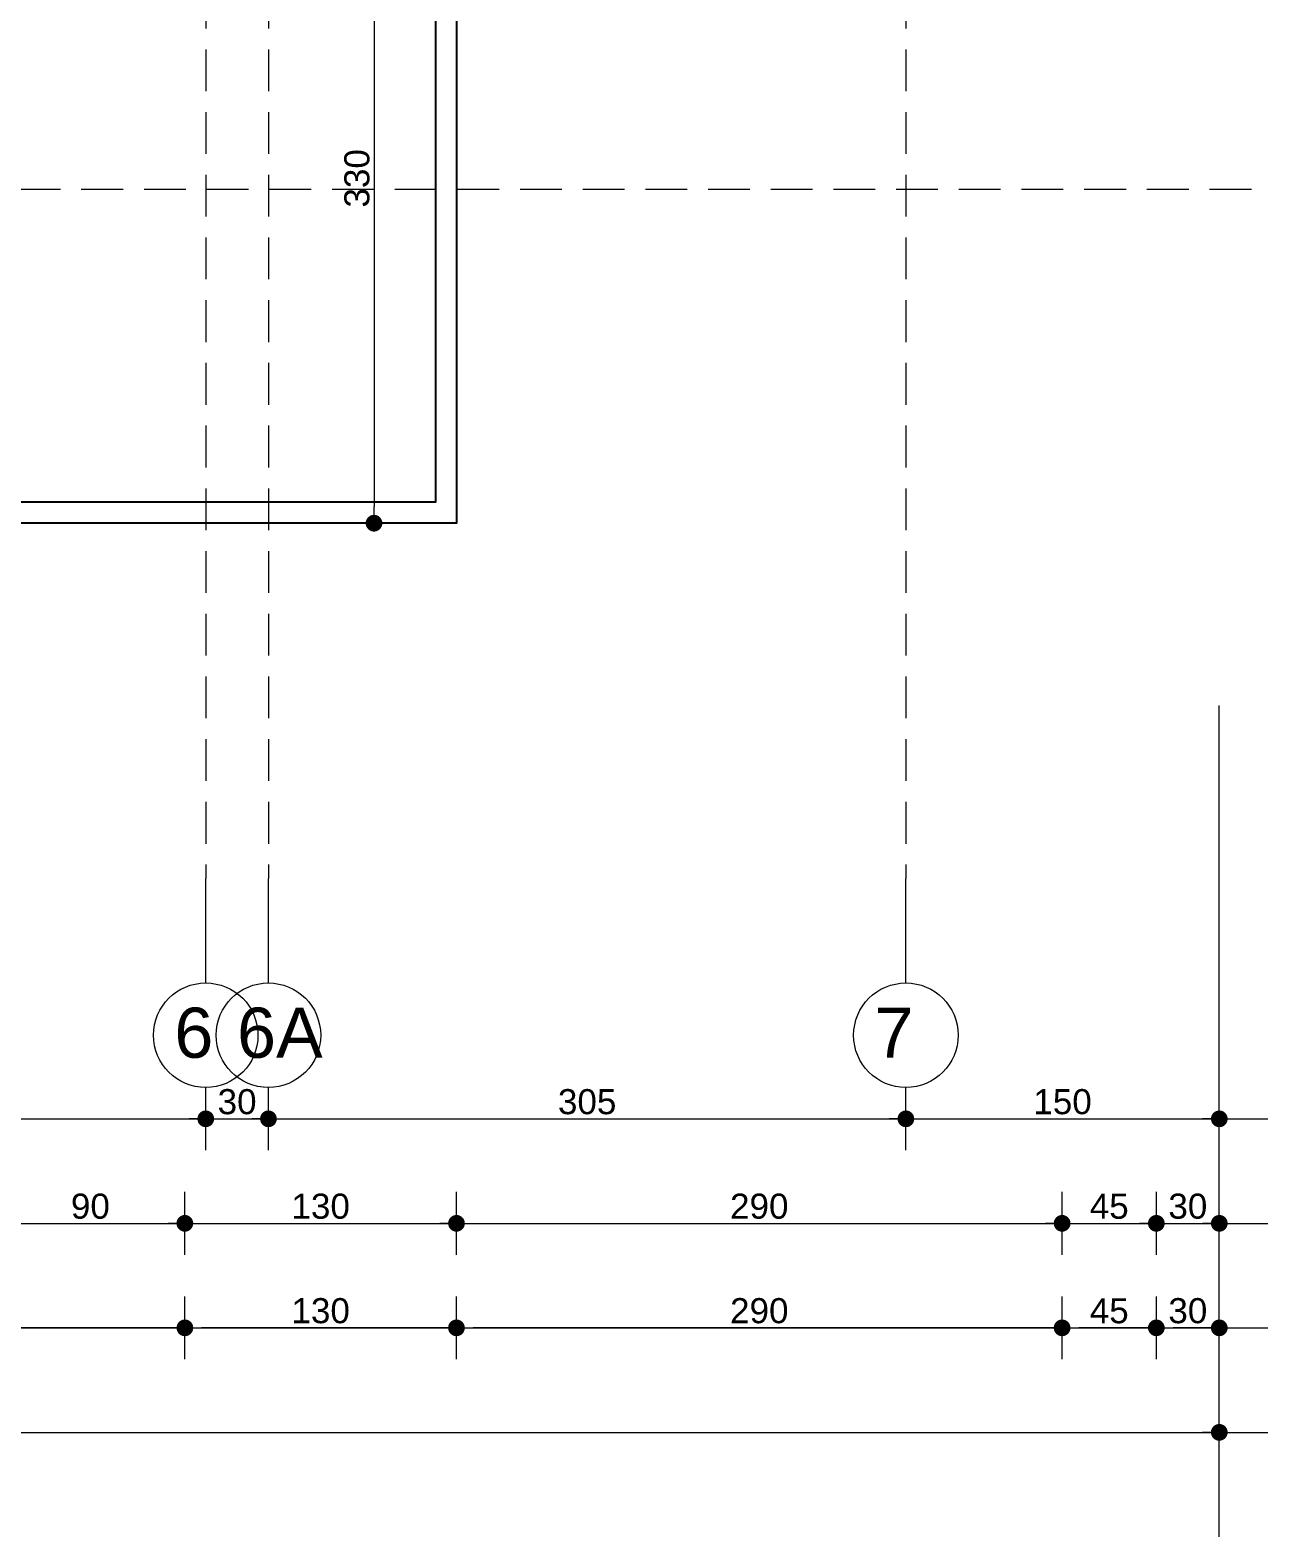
# Model space of a CAD drawing. Header units: millimetres. Extents: x 38129 to 72024, y -56282 to 16512.
# Drawn here: x 58164 to 58752, y -45595 to -44875 of the extents above; entities that cross this region are included whole.
import ezdxf

# ---------------------------------------------------------------- set-up
doc = ezdxf.new("R2010")
doc.units = ezdxf.units.MM
doc.linetypes.add('HIDDEN', pattern=[0.375, 0.25, -0.125])
for name, color, linetype, lineweight in [('AKS', 55, 'HIDDEN', 0), ('DIŞÖLÇÜ', 37, 'Continuous', 0), ('ölçü İÇ', 31, 'Continuous', 0)]:
    doc.layers.add(name, color=color, linetype=linetype, lineweight=lineweight)
doc.layers.add('balkon', color=171, linetype='Continuous')
doc.styles.add('icdisolcu_yazi', font='arial.ttf')
doc.styles.get("Standard").update_dxf_attribs({"font": 'arial.ttf'})
doc.dimstyles.new('İç Ölçü', dxfattribs={"dimtxt": 12, "dimasz": 8, "dimexe": 5, "dimexo": 0, "dimgap": 2, "dimtad": 1, "dimdec": 0, "dimzin": 12, "dimdsep": 46, "dimtxsty": 'icdisolcu_yazi', "dimblk": 'DOT', "dimcen": 8, "dimdle": 5, "dimclrd": 256, "dimclre": 256, "dimclrt": 7, "dimadec": 0, "dimazin": 3, "dimtfac": 1, "dimtdec": 0, "dimtix": 1, "dimtmove": 2, "dimatfit": 3, "dimldrblk": 'DOT', "dimfxl": 0, "dimtolj": 1, "dimtzin": 0, "dimlwd": -1, "dimlwe": -1, "dimarcsym": 0})

# ---------------------------------------------------------------- blocks, each defined once
blk = doc.blocks.new('_Dot')
at = {"color": 0, "lineweight": -2}
blk.add_line((-0.5, 0), (-1, 0), dxfattribs=at)
at = {"color": 0, "lineweight": 30, "const_width": 0.5}
blk.add_lwpolyline([(-0.25, 0, 1), (0.25, 0, 1)], format="xyb", close=True, dxfattribs=at)
blk = doc.blocks.new('*D2346')
at = {"layer": 'Defpoints', "color": 0, "lineweight": 120, "transparency": 16777216}
for p in [(57863.58, -45395.38), (58248.38, -45395.38), (58248.38, -45395.38)]:
    blk.add_point(p, dxfattribs=at)
at = {"layer": 'DIŞÖLÇÜ', "transparency": 16777216}
for p, q in [((57863.58, -45395.38), (57863.58, -45390.38)), ((58248.38, -45395.38), (58248.38, -45390.38))]:
    blk.add_line(p, q, dxfattribs=at)
at = {"layer": 'DIŞÖLÇÜ', "linetype": 'Continuous', "transparency": 16777216}
blk.add_line((57871.58, -45395.38), (58240.38, -45395.38), dxfattribs=at)
at = {"layer": 'DIŞÖLÇÜ', "transparency": 16777216, "xscale": 8, "yscale": 8, "zscale": 8, "rotation": 180}
blk.add_blockref('_Dot', (57863.58, -45395.38), dxfattribs=at)
at = {"layer": 'DIŞÖLÇÜ', "transparency": 16777216, "xscale": 8, "yscale": 8, "zscale": 8}
blk.add_blockref('_Dot', (58248.38, -45395.38), dxfattribs=at)
at = {"layer": 'DIŞÖLÇÜ', "color": 7, "transparency": 16777216, "insert": (58055.98, -45387.25), "char_height": 12, "attachment_point": 5, "style": 'icdisolcu_yazi'}
blk.add_mtext('\\A1;385', dxfattribs=at)
blk = doc.blocks.new('*D2347')
at = {"layer": 'Defpoints', "color": 0, "lineweight": 120, "transparency": 16777216}
for p in [(58278.38, -45395.38), (58583.47, -45395.38), (58583.47, -45395.38)]:
    blk.add_point(p, dxfattribs=at)
at = {"layer": 'DIŞÖLÇÜ', "transparency": 16777216}
for p, q in [((58278.38, -45395.38), (58278.38, -45390.38)), ((58583.47, -45395.38), (58583.47, -45390.38))]:
    blk.add_line(p, q, dxfattribs=at)
at = {"layer": 'DIŞÖLÇÜ', "linetype": 'Continuous', "transparency": 16777216}
blk.add_line((58286.38, -45395.38), (58575.47, -45395.38), dxfattribs=at)
at = {"layer": 'DIŞÖLÇÜ', "transparency": 16777216, "xscale": 8, "yscale": 8, "zscale": 8, "rotation": 180}
blk.add_blockref('_Dot', (58278.38, -45395.38), dxfattribs=at)
at = {"layer": 'DIŞÖLÇÜ', "transparency": 16777216, "xscale": 8, "yscale": 8, "zscale": 8}
blk.add_blockref('_Dot', (58583.47, -45395.38), dxfattribs=at)
at = {"layer": 'DIŞÖLÇÜ', "color": 7, "transparency": 16777216, "insert": (58430.93, -45387.25), "char_height": 12, "attachment_point": 5, "style": 'icdisolcu_yazi'}
blk.add_mtext('\\A1;305', dxfattribs=at)
blk = doc.blocks.new('*D2348')
at = {"layer": 'Defpoints', "color": 0, "lineweight": 120, "transparency": 16777216}
for p in [(58583.47, -45395.38), (58733.48, -45395.38), (58733.48, -45395.38)]:
    blk.add_point(p, dxfattribs=at)
at = {"layer": 'DIŞÖLÇÜ', "transparency": 16777216}
for p, q in [((58583.47, -45395.38), (58583.47, -45390.38)), ((58733.48, -45395.38), (58733.48, -45390.38))]:
    blk.add_line(p, q, dxfattribs=at)
at = {"layer": 'DIŞÖLÇÜ', "linetype": 'Continuous', "transparency": 16777216}
blk.add_line((58591.47, -45395.38), (58725.48, -45395.38), dxfattribs=at)
at = {"layer": 'DIŞÖLÇÜ', "transparency": 16777216, "xscale": 8, "yscale": 8, "zscale": 8, "rotation": 180}
blk.add_blockref('_Dot', (58583.47, -45395.38), dxfattribs=at)
at = {"layer": 'DIŞÖLÇÜ', "transparency": 16777216, "xscale": 8, "yscale": 8, "zscale": 8}
blk.add_blockref('_Dot', (58733.48, -45395.38), dxfattribs=at)
at = {"layer": 'DIŞÖLÇÜ', "color": 7, "transparency": 16777216, "insert": (58658.47, -45387.25), "char_height": 12, "attachment_point": 5, "style": 'icdisolcu_yazi'}
blk.add_mtext('\\A1;150', dxfattribs=at)
blk = doc.blocks.new('*D2361')
at = {"layer": 'Defpoints', "color": 0, "lineweight": 120, "transparency": 16777216}
for p in [(58147.94, -45445.38), (58238.38, -45445.38), (58238.38, -45445.38)]:
    blk.add_point(p, dxfattribs=at)
at = {"layer": 'DIŞÖLÇÜ', "transparency": 16777216}
for p, q in [((58147.94, -45445.38), (58147.94, -45440.38)), ((58238.38, -45445.38), (58238.38, -45440.38))]:
    blk.add_line(p, q, dxfattribs=at)
at = {"layer": 'DIŞÖLÇÜ', "linetype": 'Continuous', "transparency": 16777216}
blk.add_line((58155.94, -45445.38), (58230.38, -45445.38), dxfattribs=at)
at = {"layer": 'DIŞÖLÇÜ', "transparency": 16777216, "xscale": 8, "yscale": 8, "zscale": 8, "rotation": 180}
blk.add_blockref('_Dot', (58147.94, -45445.38), dxfattribs=at)
at = {"layer": 'DIŞÖLÇÜ', "transparency": 16777216, "xscale": 8, "yscale": 8, "zscale": 8}
blk.add_blockref('_Dot', (58238.38, -45445.38), dxfattribs=at)
at = {"layer": 'DIŞÖLÇÜ', "color": 7, "transparency": 16777216, "insert": (58193.16, -45437.25), "char_height": 12, "attachment_point": 5, "style": 'icdisolcu_yazi'}
blk.add_mtext('\\A1;90', dxfattribs=at)
blk = doc.blocks.new('*D2362')
at = {"layer": 'Defpoints', "color": 0, "lineweight": 120, "transparency": 16777216}
for p in [(58238.38, -45445.38), (58368.38, -45445.38), (58368.38, -45445.38)]:
    blk.add_point(p, dxfattribs=at)
at = {"layer": 'DIŞÖLÇÜ', "transparency": 16777216}
for p, q in [((58238.38, -45445.38), (58238.38, -45440.38)), ((58368.38, -45445.38), (58368.38, -45440.38))]:
    blk.add_line(p, q, dxfattribs=at)
at = {"layer": 'DIŞÖLÇÜ', "linetype": 'Continuous', "transparency": 16777216}
blk.add_line((58246.38, -45445.38), (58360.38, -45445.38), dxfattribs=at)
at = {"layer": 'DIŞÖLÇÜ', "transparency": 16777216, "xscale": 8, "yscale": 8, "zscale": 8, "rotation": 180}
blk.add_blockref('_Dot', (58238.38, -45445.38), dxfattribs=at)
at = {"layer": 'DIŞÖLÇÜ', "transparency": 16777216, "xscale": 8, "yscale": 8, "zscale": 8}
blk.add_blockref('_Dot', (58368.38, -45445.38), dxfattribs=at)
at = {"layer": 'DIŞÖLÇÜ', "color": 7, "transparency": 16777216, "insert": (58303.38, -45437.25), "char_height": 12, "attachment_point": 5, "style": 'icdisolcu_yazi'}
blk.add_mtext('\\A1;130', dxfattribs=at)
blk = doc.blocks.new('*D2363')
at = {"layer": 'Defpoints', "color": 0, "lineweight": 120, "transparency": 16777216}
for p in [(58368.38, -45445.38), (58658.25, -45445.38), (58658.25, -45445.38)]:
    blk.add_point(p, dxfattribs=at)
at = {"layer": 'DIŞÖLÇÜ', "transparency": 16777216}
for p, q in [((58368.38, -45445.38), (58368.38, -45440.38)), ((58658.25, -45445.38), (58658.25, -45440.38))]:
    blk.add_line(p, q, dxfattribs=at)
at = {"layer": 'DIŞÖLÇÜ', "linetype": 'Continuous', "transparency": 16777216}
blk.add_line((58376.38, -45445.38), (58650.25, -45445.38), dxfattribs=at)
at = {"layer": 'DIŞÖLÇÜ', "transparency": 16777216, "xscale": 8, "yscale": 8, "zscale": 8, "rotation": 180}
blk.add_blockref('_Dot', (58368.38, -45445.38), dxfattribs=at)
at = {"layer": 'DIŞÖLÇÜ', "transparency": 16777216, "xscale": 8, "yscale": 8, "zscale": 8}
blk.add_blockref('_Dot', (58658.25, -45445.38), dxfattribs=at)
at = {"layer": 'DIŞÖLÇÜ', "color": 7, "transparency": 16777216, "insert": (58513.31, -45437.25), "char_height": 12, "attachment_point": 5, "style": 'icdisolcu_yazi'}
blk.add_mtext('\\A1;290', dxfattribs=at)
blk = doc.blocks.new('*D2364')
at = {"layer": 'Defpoints', "color": 0, "lineweight": 120, "transparency": 16777216}
for p in [(58658.25, -45445.38), (58703.35, -45445.38), (58703.35, -45445.38)]:
    blk.add_point(p, dxfattribs=at)
at = {"layer": 'DIŞÖLÇÜ', "transparency": 16777216}
for p, q in [((58658.25, -45445.38), (58658.25, -45440.38)), ((58703.35, -45445.38), (58703.35, -45440.38))]:
    blk.add_line(p, q, dxfattribs=at)
at = {"layer": 'DIŞÖLÇÜ', "linetype": 'Continuous', "transparency": 16777216}
blk.add_line((58666.25, -45445.38), (58695.35, -45445.38), dxfattribs=at)
at = {"layer": 'DIŞÖLÇÜ', "transparency": 16777216, "xscale": 8, "yscale": 8, "zscale": 8, "rotation": 180}
blk.add_blockref('_Dot', (58658.25, -45445.38), dxfattribs=at)
at = {"layer": 'DIŞÖLÇÜ', "transparency": 16777216, "xscale": 8, "yscale": 8, "zscale": 8}
blk.add_blockref('_Dot', (58703.35, -45445.38), dxfattribs=at)
at = {"layer": 'DIŞÖLÇÜ', "color": 7, "transparency": 16777216, "insert": (58680.8, -45437.28), "char_height": 12, "attachment_point": 5, "style": 'icdisolcu_yazi'}
blk.add_mtext('\\A1;45', dxfattribs=at)
blk = doc.blocks.new('*D2365')
at = {"layer": 'Defpoints', "color": 0, "lineweight": 120, "transparency": 16777216}
for p in [(58703.35, -45445.38), (58733.48, -45445.38), (58733.48, -45445.38)]:
    blk.add_point(p, dxfattribs=at)
at = {"layer": 'DIŞÖLÇÜ', "transparency": 16777216}
for p, q in [((58703.35, -45445.38), (58703.35, -45440.38)), ((58733.48, -45445.38), (58733.48, -45440.38))]:
    blk.add_line(p, q, dxfattribs=at)
at = {"layer": 'DIŞÖLÇÜ', "linetype": 'Continuous', "transparency": 16777216}
blk.add_line((58711.35, -45445.38), (58725.48, -45445.38), dxfattribs=at)
at = {"layer": 'DIŞÖLÇÜ', "transparency": 16777216, "xscale": 8, "yscale": 8, "zscale": 8, "rotation": 180}
blk.add_blockref('_Dot', (58703.35, -45445.38), dxfattribs=at)
at = {"layer": 'DIŞÖLÇÜ', "transparency": 16777216, "xscale": 8, "yscale": 8, "zscale": 8}
blk.add_blockref('_Dot', (58733.48, -45445.38), dxfattribs=at)
at = {"layer": 'DIŞÖLÇÜ', "color": 7, "transparency": 16777216, "insert": (58718.42, -45437.25), "char_height": 12, "attachment_point": 5, "style": 'icdisolcu_yazi'}
blk.add_mtext('\\A1;30', dxfattribs=at)
blk = doc.blocks.new('*D2366')
at = {"layer": 'Defpoints', "color": 0, "lineweight": 120, "transparency": 16777216}
for p in [(58703.35, -45495.38), (58703.35, -45495.38), (58733.48, -45495.38)]:
    blk.add_point(p, dxfattribs=at)
at = {"layer": 'DIŞÖLÇÜ', "transparency": 16777216}
for p, q in [((58703.35, -45495.38), (58703.35, -45490.38)), ((58733.48, -45495.38), (58733.48, -45490.38))]:
    blk.add_line(p, q, dxfattribs=at)
at = {"layer": 'DIŞÖLÇÜ', "linetype": 'Continuous', "transparency": 16777216}
blk.add_line((58725.48, -45495.38), (58711.35, -45495.38), dxfattribs=at)
at = {"layer": 'DIŞÖLÇÜ', "transparency": 16777216, "xscale": 8, "yscale": 8, "zscale": 8, "rotation": 180}
blk.add_blockref('_Dot', (58703.35, -45495.38), dxfattribs=at)
at = {"layer": 'DIŞÖLÇÜ', "transparency": 16777216, "xscale": 8, "yscale": 8, "zscale": 8}
blk.add_blockref('_Dot', (58733.48, -45495.38), dxfattribs=at)
at = {"layer": 'DIŞÖLÇÜ', "color": 7, "transparency": 16777216, "insert": (58718.42, -45487.25), "char_height": 12, "attachment_point": 5, "style": 'icdisolcu_yazi'}
blk.add_mtext('\\A1;30', dxfattribs=at)
blk = doc.blocks.new('*D2367')
at = {"layer": 'Defpoints', "color": 0, "lineweight": 120, "transparency": 16777216}
for p in [(58658.25, -45495.38), (58658.25, -45495.38), (58703.35, -45495.38)]:
    blk.add_point(p, dxfattribs=at)
at = {"layer": 'DIŞÖLÇÜ', "transparency": 16777216}
for p, q in [((58658.25, -45495.38), (58658.25, -45490.38)), ((58703.35, -45495.38), (58703.35, -45490.38))]:
    blk.add_line(p, q, dxfattribs=at)
at = {"layer": 'DIŞÖLÇÜ', "linetype": 'Continuous', "transparency": 16777216}
blk.add_line((58695.35, -45495.38), (58666.25, -45495.38), dxfattribs=at)
at = {"layer": 'DIŞÖLÇÜ', "transparency": 16777216, "xscale": 8, "yscale": 8, "zscale": 8, "rotation": 180}
blk.add_blockref('_Dot', (58658.25, -45495.38), dxfattribs=at)
at = {"layer": 'DIŞÖLÇÜ', "transparency": 16777216, "xscale": 8, "yscale": 8, "zscale": 8}
blk.add_blockref('_Dot', (58703.35, -45495.38), dxfattribs=at)
at = {"layer": 'DIŞÖLÇÜ', "color": 7, "transparency": 16777216, "insert": (58680.8, -45487.28), "char_height": 12, "attachment_point": 5, "style": 'icdisolcu_yazi'}
blk.add_mtext('\\A1;45', dxfattribs=at)
blk = doc.blocks.new('*D2368')
at = {"layer": 'Defpoints', "color": 0, "lineweight": 120, "transparency": 16777216}
for p in [(58368.38, -45495.38), (58368.38, -45495.38), (58658.25, -45495.38)]:
    blk.add_point(p, dxfattribs=at)
at = {"layer": 'DIŞÖLÇÜ', "transparency": 16777216}
for p, q in [((58368.38, -45495.38), (58368.38, -45490.38)), ((58658.25, -45495.38), (58658.25, -45490.38))]:
    blk.add_line(p, q, dxfattribs=at)
at = {"layer": 'DIŞÖLÇÜ', "linetype": 'Continuous', "transparency": 16777216}
blk.add_line((58650.25, -45495.38), (58376.38, -45495.38), dxfattribs=at)
at = {"layer": 'DIŞÖLÇÜ', "transparency": 16777216, "xscale": 8, "yscale": 8, "zscale": 8, "rotation": 180}
blk.add_blockref('_Dot', (58368.38, -45495.38), dxfattribs=at)
at = {"layer": 'DIŞÖLÇÜ', "transparency": 16777216, "xscale": 8, "yscale": 8, "zscale": 8}
blk.add_blockref('_Dot', (58658.25, -45495.38), dxfattribs=at)
at = {"layer": 'DIŞÖLÇÜ', "color": 7, "transparency": 16777216, "insert": (58513.31, -45487.25), "char_height": 12, "attachment_point": 5, "style": 'icdisolcu_yazi'}
blk.add_mtext('\\A1;290', dxfattribs=at)
blk = doc.blocks.new('*D2369')
at = {"layer": 'Defpoints', "color": 0, "lineweight": 120, "transparency": 16777216}
for p in [(58238.38, -45495.38), (58238.38, -45495.38), (58368.38, -45495.38)]:
    blk.add_point(p, dxfattribs=at)
at = {"layer": 'DIŞÖLÇÜ', "transparency": 16777216}
for p, q in [((58238.38, -45495.38), (58238.38, -45490.38)), ((58368.38, -45495.38), (58368.38, -45490.38))]:
    blk.add_line(p, q, dxfattribs=at)
at = {"layer": 'DIŞÖLÇÜ', "linetype": 'Continuous', "transparency": 16777216}
blk.add_line((58360.38, -45495.38), (58246.38, -45495.38), dxfattribs=at)
at = {"layer": 'DIŞÖLÇÜ', "transparency": 16777216, "xscale": 8, "yscale": 8, "zscale": 8, "rotation": 180}
blk.add_blockref('_Dot', (58238.38, -45495.38), dxfattribs=at)
at = {"layer": 'DIŞÖLÇÜ', "transparency": 16777216, "xscale": 8, "yscale": 8, "zscale": 8}
blk.add_blockref('_Dot', (58368.38, -45495.38), dxfattribs=at)
at = {"layer": 'DIŞÖLÇÜ', "color": 7, "transparency": 16777216, "insert": (58303.38, -45487.25), "char_height": 12, "attachment_point": 5, "style": 'icdisolcu_yazi'}
blk.add_mtext('\\A1;130', dxfattribs=at)
blk = doc.blocks.new('*D2370')
at = {"layer": 'Defpoints', "color": 0, "lineweight": 120, "transparency": 16777216}
for p in [(57912.94, -45495.38), (57912.94, -45495.38), (58238.38, -45495.38)]:
    blk.add_point(p, dxfattribs=at)
at = {"layer": 'DIŞÖLÇÜ', "transparency": 16777216}
for p, q in [((57912.94, -45495.38), (57912.94, -45490.38)), ((58238.38, -45495.38), (58238.38, -45490.38))]:
    blk.add_line(p, q, dxfattribs=at)
at = {"layer": 'DIŞÖLÇÜ', "linetype": 'Continuous', "transparency": 16777216}
blk.add_line((58230.38, -45495.38), (57920.94, -45495.38), dxfattribs=at)
at = {"layer": 'DIŞÖLÇÜ', "transparency": 16777216, "xscale": 8, "yscale": 8, "zscale": 8, "rotation": 180}
blk.add_blockref('_Dot', (57912.94, -45495.38), dxfattribs=at)
at = {"layer": 'DIŞÖLÇÜ', "transparency": 16777216, "xscale": 8, "yscale": 8, "zscale": 8}
blk.add_blockref('_Dot', (58238.38, -45495.38), dxfattribs=at)
at = {"layer": 'DIŞÖLÇÜ', "color": 7, "transparency": 16777216, "insert": (58075.66, -45487.25), "char_height": 12, "attachment_point": 5, "style": 'icdisolcu_yazi'}
blk.add_mtext('\\A1;325', dxfattribs=at)
blk = doc.blocks.new('*D2375')
at = {"layer": 'Defpoints', "color": 0, "lineweight": 120, "transparency": 16777216}
for p in [(57078.37, -45545.38), (58733.48, -45545.38), (58733.48, -45545.38)]:
    blk.add_point(p, dxfattribs=at)
at = {"layer": 'DIŞÖLÇÜ', "transparency": 16777216}
for p, q in [((57078.37, -45545.38), (57078.37, -45540.38)), ((58733.48, -45545.38), (58733.48, -45540.38))]:
    blk.add_line(p, q, dxfattribs=at)
at = {"layer": 'DIŞÖLÇÜ', "linetype": 'Continuous', "transparency": 16777216}
blk.add_line((57086.37, -45545.38), (58725.48, -45545.38), dxfattribs=at)
at = {"layer": 'DIŞÖLÇÜ', "transparency": 16777216, "xscale": 8, "yscale": 8, "zscale": 8, "rotation": 180}
blk.add_blockref('_Dot', (57078.37, -45545.38), dxfattribs=at)
at = {"layer": 'DIŞÖLÇÜ', "transparency": 16777216, "xscale": 8, "yscale": 8, "zscale": 8}
blk.add_blockref('_Dot', (58733.48, -45545.38), dxfattribs=at)
at = {"layer": 'DIŞÖLÇÜ', "color": 7, "transparency": 16777216, "insert": (57905.93, -45537.25), "char_height": 12, "attachment_point": 5, "style": 'icdisolcu_yazi'}
blk.add_mtext('\\A1;1655', dxfattribs=at)
blk = doc.blocks.new('*D2469')
at = {"layer": 'Defpoints', "color": 0, "lineweight": 120, "transparency": 16777216}
for p in [(58328.92, -44780.45), (58328.91, -45110.42), (58328.91, -45110.42)]:
    blk.add_point(p, dxfattribs=at)
at = {"layer": 'ölçü İÇ', "transparency": 16777216}
for p, q in [((58328.92, -44780.45), (58323.91, -44780.45)), ((58328.91, -45110.42), (58333.91, -45110.42))]:
    blk.add_line(p, q, dxfattribs=at)
at = {"layer": 'ölçü İÇ', "linetype": 'Continuous', "transparency": 16777216}
blk.add_line((58328.91, -44788.45), (58328.91, -45102.42), dxfattribs=at)
at = {"layer": 'ölçü İÇ', "transparency": 16777216, "xscale": 8, "yscale": 8, "zscale": 8}
for p, rotation in [((58328.91, -44780.45), 90), ((58328.91, -45110.42), 270)]:
    blk.add_blockref('_Dot', p, dxfattribs=dict(at, rotation=rotation))
at = {"layer": 'ölçü İÇ', "color": 7, "transparency": 16777216, "insert": (58320.78, -44945.43), "char_height": 12, "attachment_point": 5, "rotation": 90, "style": 'icdisolcu_yazi'}
blk.add_mtext('\\A1;330', dxfattribs=at)
blk = doc.blocks.new('*D2478')
at = {"layer": 'Defpoints', "color": 0, "lineweight": 120, "transparency": 16777216}
for p in [(58248.38, -45395.38), (58278.38, -45395.38), (58278.38, -45395.38)]:
    blk.add_point(p, dxfattribs=at)
at = {"layer": 'DIŞÖLÇÜ', "transparency": 16777216}
for p, q in [((58248.38, -45395.38), (58248.38, -45390.38)), ((58278.38, -45395.38), (58278.38, -45390.38))]:
    blk.add_line(p, q, dxfattribs=at)
at = {"layer": 'DIŞÖLÇÜ', "linetype": 'Continuous', "transparency": 16777216}
blk.add_line((58256.38, -45395.38), (58270.38, -45395.38), dxfattribs=at)
at = {"layer": 'DIŞÖLÇÜ', "transparency": 16777216, "xscale": 8, "yscale": 8, "zscale": 8, "rotation": 180}
blk.add_blockref('_Dot', (58248.38, -45395.38), dxfattribs=at)
at = {"layer": 'DIŞÖLÇÜ', "transparency": 16777216, "xscale": 8, "yscale": 8, "zscale": 8}
blk.add_blockref('_Dot', (58278.38, -45395.38), dxfattribs=at)
at = {"layer": 'DIŞÖLÇÜ', "color": 7, "transparency": 16777216, "insert": (58263.38, -45387.25), "char_height": 12, "attachment_point": 5, "style": 'icdisolcu_yazi'}
blk.add_mtext('\\A1;30', dxfattribs=at)

msp = doc.modelspace()

# ---------------------------------------------------------------- linework, layer by layer
at = {"layer": 'AKS', "ltscale": 80}
for p, q in [((58248.38, -42903.74), (58248.38, -45280.38)), ((58278.38, -42903.74), (58278.38, -45280.38)), ((58583.47, -42903.74), (58583.47, -45280.38)), ((59078.83, -44950.75), (56716.98, -44950.75))]:
    msp.add_line(p, q, dxfattribs=at)
at = {"layer": 'balkon'}
for points in [[(58368.38, -44780.43), (58368.38, -45110.42), (57912.94, -45110.42), (57912.94, -45110.42), (57698.17, -45110.42), (57698.17, -45049.6), (57218.38, -45049.6), (57218.38, -44999.43), (57148.38, -44999.43), (57148.38, -44759.6), (57078.37, -44759.6), (57078.37, -43521.26), (57168.38, -43521.26), (57168.38, -43281.43), (57248.38, -43281.43), (57248.38, -43206.25), (57658.18, -43206.25), (57658.18, -43115.42), (57912.94, -43115.42), (57912.94, -43105.4), (58397.62, -43105.39), (58397.63, -43493.74)], [(58358.38, -45100.42), (57922.94, -45100.42), (57922.94, -45100.42), (57708.17, -45100.42), (57708.17, -45039.6), (57228.38, -45039.6), (57228.38, -44989.43), (57158.38, -44989.43), (57158.38, -44749.6), (57088.37, -44749.6), (57088.37, -43531.26), (57178.38, -43531.26), (57178.38, -43291.43), (57258.38, -43291.43), (57258.38, -43216.25), (57668.18, -43216.25), (57668.18, -43125.42), (57922.94, -43125.42), (57922.94, -43115.4), (58387.62, -43115.39), (58387.63, -43493.74)], [(58358.38, -44780.43), (58358.38, -45100.42), (58208.35, -45100.42)]]:
    msp.add_lwpolyline(points, dxfattribs=at)
at = {"layer": 'DIŞÖLÇÜ'}
for p, q in [((58733.48, -45595.38), (58733.48, -45197.6)), ((58248.38, -45330.38), (58248.38, -45280.38)), ((58248.38, -45330.38), (58248.38, -45280.38)), ((58278.38, -45330.38), (58278.38, -45280.38)), ((58278.38, -45330.38), (58278.38, -45280.38)), ((58583.47, -45330.38), (58583.47, -45280.38)), ((58583.47, -45330.38), (58583.47, -45280.38)), ((58248.38, -45410.38), (58248.38, -45380.38)), ((58278.38, -45410.38), (58278.38, -45380.38)), ((58583.47, -45410.38), (58583.47, -45380.38)), ((57028.37, -45395.38), (58783.48, -45395.38)), ((58238.38, -45460.38), (58238.38, -45430.38)), ((58368.38, -45460.38), (58368.38, -45430.38)), ((58658.25, -45460.38), (58658.25, -45430.38)), ((58703.35, -45460.38), (58703.35, -45430.38)), ((57028.37, -45445.38), (58783.48, -45445.38)), ((58238.38, -45510.38), (58238.38, -45480.38)), ((58368.38, -45510.38), (58368.38, -45480.38)), ((58658.25, -45510.38), (58658.25, -45480.38)), ((58703.35, -45510.38), (58703.35, -45480.38)), ((57028.37, -45495.38), (58783.48, -45495.38)), ((57028.37, -45545.38), (58783.48, -45545.38))]:
    msp.add_line(p, q, dxfattribs=at)
for centre in [(58248.38, -45355.38), (58278.38, -45355.38), (58583.47, -45355.38)]:
    msp.add_circle(centre, 25, dxfattribs=at)

# ---------------------------------------------------------------- texts
at = {"layer": 'DIŞÖLÇÜ', "char_height": 24, "width": 425.6226, "attachment_point": 1, "rotation": 0}
for s, insert in [('6', (58233.36, -45342.18)), ('6A', (58263.36, -45342.18)), ('7', (58568.45, -45342.18))]:
    msp.add_mtext(s, dxfattribs=dict(at, insert=insert))

# ---------------------------------------------------------------- dimensions: what is measured, and where the dimension line sits
at = {"layer": 'DIŞÖLÇÜ'}
for base, p1, p2, picture, middle in [((58248.38, -45395.38), (57863.58, -45395.38), (58248.38, -45395.38), '*D2346', (58055.98, -45387.25)), ((58278.38, -45395.38), (58248.38, -45395.38), (58278.38, -45395.38), '*D2478', (58263.38, -45387.25)), ((58583.47, -45395.38), (58278.38, -45395.38), (58583.47, -45395.38), '*D2347', (58430.93, -45387.25)), ((58733.48, -45395.38), (58583.47, -45395.38), (58733.48, -45395.38), '*D2348', (58658.47, -45387.25)), ((58238.38, -45445.38), (58147.94, -45445.38), (58238.38, -45445.38), '*D2361', (58193.16, -45437.25)), ((58368.38, -45445.38), (58238.38, -45445.38), (58368.38, -45445.38), '*D2362', (58303.38, -45437.25)), ((58658.25, -45445.38), (58368.38, -45445.38), (58658.25, -45445.38), '*D2363', (58513.31, -45437.25)), ((58703.35, -45445.38), (58658.25, -45445.38), (58703.35, -45445.38), '*D2364', (58680.8, -45437.28)), ((58733.48, -45445.38), (58703.35, -45445.38), (58733.48, -45445.38), '*D2365', (58718.42, -45437.25)), ((57912.94, -45495.38), (58238.38, -45495.38), (57912.94, -45495.38), '*D2370', (58075.66, -45487.25)), ((58238.38, -45495.38), (58368.38, -45495.38), (58238.38, -45495.38), '*D2369', (58303.38, -45487.25)), ((58368.38, -45495.38), (58658.25, -45495.38), (58368.38, -45495.38), '*D2368', (58513.31, -45487.25)), ((58658.25, -45495.38), (58703.35, -45495.38), (58658.25, -45495.38), '*D2367', (58680.8, -45487.28)), ((58703.35, -45495.38), (58733.48, -45495.38), (58703.35, -45495.38), '*D2366', (58718.42, -45487.25)), ((58733.48, -45545.38), (57078.37, -45545.38), (58733.48, -45545.38), '*D2375', (57905.93, -45537.25))]:
    dim = msp.add_linear_dim(base=base, p1=p1, p2=p2, dimstyle='İç Ölçü', dxfattribs=at)
    dim.commit()
    dim.dimension.update_dxf_attribs({"geometry": picture, "text_midpoint": middle})
at = {"layer": 'ölçü İÇ'}
dim = msp.add_linear_dim(base=(58328.91, -45110.42), p1=(58328.92, -44780.45), p2=(58328.91, -45110.42), angle=270, dimstyle='İç Ölçü', dxfattribs=at)
dim.commit()
dim.dimension.update_dxf_attribs({"geometry": '*D2469', "text_midpoint": (58320.78, -44945.43)})

doc.saveas('drawing.dxf')
